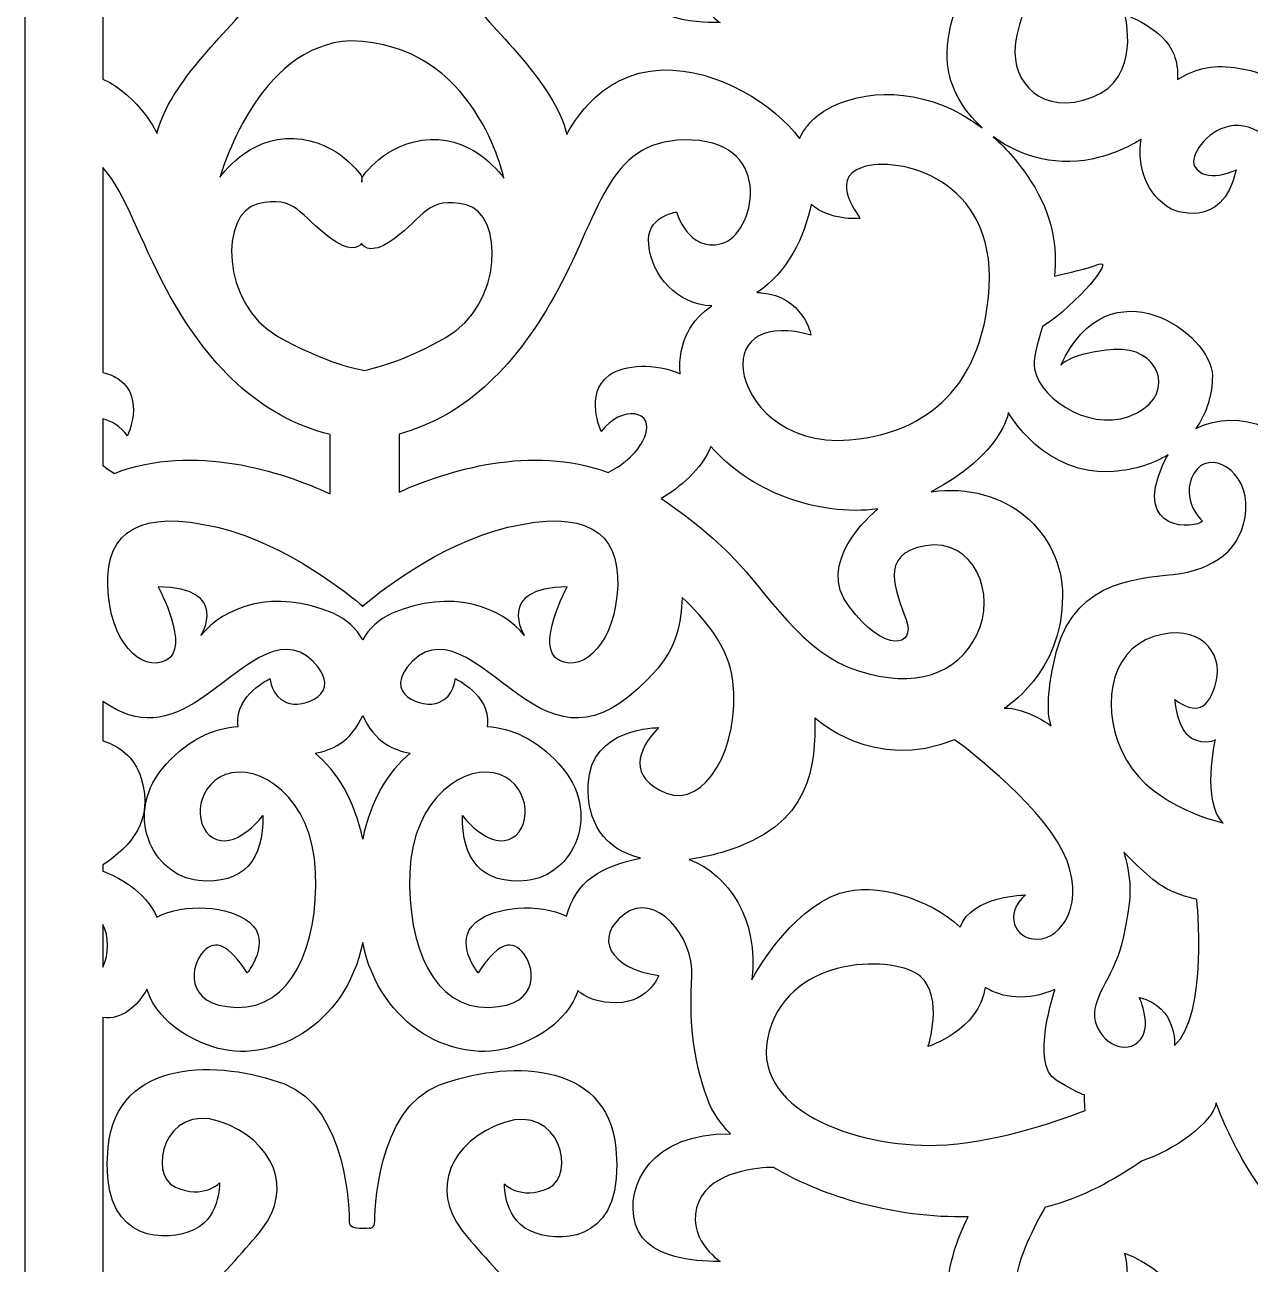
# Model space of a CAD drawing. Header units: centimetres. Extents: x -21.96 to -17.18, y -0.78 to 9.
# Drawn here: x -21.956 to -20.204, y 5.823 to 7.595 of the extents above; entities that cross this region are included whole.
import ezdxf

# ---------------------------------------------------------------- set-up
doc = ezdxf.new("R2010")
doc.units = ezdxf.units.CM
doc.header["$MEASUREMENT"] = 0
doc.layers.add('layer 1', color=7, linetype='Continuous')

msp = doc.modelspace()

# ---------------------------------------------------------------- linework, layer by layer
at = {"layer": 'layer 1', "color": 250}
for points, knots in [([(-21.95627, 9.00077), (-21.95627, 9.00077), (-17.17957, 9.00077), (-17.17957, 9.00077), (-17.17957, 9.00077), (-17.17957, 9.00077), (-17.17957, -0.7761), (-17.17957, -0.7761), (-17.17957, -0.7761), (-17.17957, -0.7761), (-21.95627, -0.7761), (-21.95627, -0.7761), (-21.95627, -0.7761), (-21.95627, -0.7761), (-21.95627, 9.00077), (-21.95627, 9.00077)], [0, 0, 0, 0, 0.2, 0.2, 0.2, 0.2, 0.4, 0.4, 0.4, 0.4, 0.6, 0.6, 0.6, 0.6, 1, 1, 1, 1]), ([(-21.84453, 7.51718), (-21.84453, 7.51718), (-21.84453, 7.94643), (-21.84453, 7.94643), (-21.84453, 7.94643), (-21.8176, 7.94287), (-21.79598, 7.96164), (-21.7816, 7.98708), (-21.7816, 7.98708), (-21.77838, 7.97555), (-21.76109, 7.92866), (-21.68738, 7.90451), (-21.68738, 7.90451), (-21.60671, 7.87812), (-21.49761, 7.93241), (-21.47323, 8.05392), (-21.47323, 8.05392), (-21.44885, 7.93241), (-21.33972, 7.87812), (-21.25908, 7.90451), (-21.25908, 7.90451), (-21.18934, 7.92736), (-21.17007, 7.97055), (-21.16548, 7.98491), (-21.16548, 7.98491), (-21.1545, 7.97507), (-21.13937, 7.96928), (-21.11998, 7.96769), (-21.11998, 7.96769), (-21.06572, 7.96321), (-21.04996, 8.00643), (-21.04996, 8.00643), (-21.04996, 8.00643), (-21.12175, 8.01686), (-21.14274, 8.06156), (-21.09898, 8.09434), (-21.09898, 8.09434), (-21.0552, 8.1271), (-20.99919, 8.06304), (-21.00268, 8.00493), (-21.00268, 8.00493), (-21.00619, 7.94683), (-21.00268, 7.89022), (-20.97994, 7.82911), (-20.97994, 7.82911), (-20.97361, 7.81214), (-20.96253, 7.79561), (-20.94761, 7.77996), (-20.94761, 7.77996), (-21.05965, 7.78191), (-21.09941, 7.7071), (-21.08326, 7.65075), (-21.08326, 7.65075), (-21.06647, 7.59218), (-20.96239, 7.59789), (-20.96239, 7.59789), (-20.96239, 7.59789), (-20.96239, 7.59789), (-21.01442, 7.6322), (-20.99258, 7.68362), (-20.99258, 7.68362), (-20.97411, 7.72715), (-20.90643, 7.73181), (-20.88599, 7.73221), (-20.88599, 7.73221), (-20.85265, 7.71238), (-20.81292, 7.69553), (-20.76986, 7.68311), (-20.76986, 7.68311), (-20.71422, 7.66705), (-20.65902, 7.66057), (-20.60766, 7.66141), (-20.60766, 7.66141), (-20.62252, 7.6317), (-20.64063, 7.58493), (-20.63703, 7.53855), (-20.63703, 7.53855), (-20.63459, 7.50689), (-20.61618, 7.47355), (-20.58758, 7.4474), (-20.58758, 7.4474), (-20.65998, 7.50217), (-20.74388, 7.50597), (-20.80105, 7.47818), (-20.80105, 7.47818), (-20.82581, 7.46614), (-20.84066, 7.44975), (-20.84856, 7.43228), (-20.84856, 7.43228), (-20.88368, 7.47941), (-20.96538, 7.53257), (-21.04471, 7.53012), (-21.04471, 7.53012), (-21.141, 7.52713), (-21.18126, 7.43774), (-21.18126, 7.43774), (-21.18126, 7.43774), (-21.19876, 7.51223), (-21.28804, 7.58822), (-21.33182, 7.64484), (-21.33182, 7.64484), (-21.37559, 7.70146), (-21.34933, 7.77149), (-21.27054, 7.79833), (-21.27054, 7.79833), (-21.19176, 7.82514), (-21.16724, 7.72233), (-21.20751, 7.70443), (-21.20751, 7.70443), (-21.24776, 7.68656), (-21.27054, 7.71041), (-21.27054, 7.71041), (-21.27054, 7.71041), (-21.27054, 7.71041), (-21.27228, 7.65527), (-21.22677, 7.64037), (-21.22677, 7.64037), (-21.18126, 7.62547), (-21.09898, 7.63143), (-21.11123, 7.76106), (-21.11123, 7.76106), (-21.12349, 7.8907), (-21.27228, 7.88621), (-21.36333, 7.85195), (-21.36333, 7.85195), (-21.45437, 7.81768), (-21.45612, 7.66569), (-21.45612, 7.65379), (-21.45612, 7.65379), (-21.45612, 7.6501), (-21.45898, 7.64797), (-21.46293, 7.64679), (-21.46293, 7.64679), (-21.46293, 7.64679), (-21.46265, 7.64776), (-21.46265, 7.64776), (-21.46265, 7.64776), (-21.46265, 7.64776), (-21.49241, 7.64328), (-21.49241, 7.65522), (-21.49241, 7.65522), (-21.49241, 7.66712), (-21.49416, 7.8191), (-21.58519, 7.85337), (-21.58519, 7.85337), (-21.67622, 7.88765), (-21.82503, 7.89213), (-21.8373, 7.76249), (-21.8373, 7.76249), (-21.84955, 7.63286), (-21.76727, 7.6269), (-21.72175, 7.64181), (-21.72175, 7.64181), (-21.67622, 7.6567), (-21.67798, 7.71182), (-21.67798, 7.71182), (-21.67798, 7.71182), (-21.67798, 7.71182), (-21.70074, 7.68799), (-21.741, 7.70587), (-21.741, 7.70587), (-21.78126, 7.72375), (-21.75675, 7.82656), (-21.67798, 7.79973), (-21.67798, 7.79973), (-21.5992, 7.77292), (-21.57294, 7.70289), (-21.6167, 7.64627), (-21.6167, 7.64627), (-21.66047, 7.58964), (-21.74976, 7.51366), (-21.76727, 7.43916), (-21.76727, 7.43916), (-21.76727, 7.43916), (-21.79069, 7.49118), (-21.84453, 7.51718)], [0, 0, 0, 0, 0.0222222, 0.0222222, 0.0222222, 0.0222222, 0.0444444, 0.0444444, 0.0444444, 0.0444444, 0.0666667, 0.0666667, 0.0666667, 0.0666667, 0.0888889, 0.0888889, 0.0888889, 0.0888889, 0.1111111, 0.1111111, 0.1111111, 0.1111111, 0.1333333, 0.1333333, 0.1333333, 0.1333333, 0.1555556, 0.1555556, 0.1555556, 0.1555556, 0.1777778, 0.1777778, 0.1777778, 0.1777778, 0.2, 0.2, 0.2, 0.2, 0.2222222, 0.2222222, 0.2222222, 0.2222222, 0.2444444, 0.2444444, 0.2444444, 0.2444444, 0.2666667, 0.2666667, 0.2666667, 0.2666667, 0.2888889, 0.2888889, 0.2888889, 0.2888889, 0.3111111, 0.3111111, 0.3111111, 0.3111111, 0.3333333, 0.3333333, 0.3333333, 0.3333333, 0.3555556, 0.3555556, 0.3555556, 0.3555556, 0.3777778, 0.3777778, 0.3777778, 0.3777778, 0.4, 0.4, 0.4, 0.4, 0.4222222, 0.4222222, 0.4222222, 0.4222222, 0.4444444, 0.4444444, 0.4444444, 0.4444444, 0.4666667, 0.4666667, 0.4666667, 0.4666667, 0.4888889, 0.4888889, 0.4888889, 0.4888889, 0.5111111, 0.5111111, 0.5111111, 0.5111111, 0.5333333, 0.5333333, 0.5333333, 0.5333333, 0.5555556, 0.5555556, 0.5555556, 0.5555556, 0.5777778, 0.5777778, 0.5777778, 0.5777778, 0.6, 0.6, 0.6, 0.6, 0.6222222, 0.6222222, 0.6222222, 0.6222222, 0.6444444, 0.6444444, 0.6444444, 0.6444444, 0.6666667, 0.6666667, 0.6666667, 0.6666667, 0.6888889, 0.6888889, 0.6888889, 0.6888889, 0.7111111, 0.7111111, 0.7111111, 0.7111111, 0.7333333, 0.7333333, 0.7333333, 0.7333333, 0.7555556, 0.7555556, 0.7555556, 0.7555556, 0.7777778, 0.7777778, 0.7777778, 0.7777778, 0.8, 0.8, 0.8, 0.8, 0.8222222, 0.8222222, 0.8222222, 0.8222222, 0.8444444, 0.8444444, 0.8444444, 0.8444444, 0.8666667, 0.8666667, 0.8666667, 0.8666667, 0.8888889, 0.8888889, 0.8888889, 0.8888889, 0.9111111, 0.9111111, 0.9111111, 0.9111111, 0.9333333, 0.9333333, 0.9333333, 0.9333333, 0.9555556, 0.9555556, 0.9555556, 0.9555556, 1, 1, 1, 1]), ([(-20.30827, 7.51633), (-20.30756, 7.52969), (-20.30965, 7.54194), (-20.31326, 7.55166), (-20.31326, 7.55166), (-20.32749, 7.59003), (-20.38381, 7.60931), (-20.38381, 7.60931), (-20.38381, 7.60931), (-20.38381, 7.60931), (-20.35865, 7.5185), (-20.43015, 7.49109), (-20.43015, 7.49109), (-20.50163, 7.46366), (-20.54586, 7.51214), (-20.54043, 7.5649), (-20.54043, 7.5649), (-20.53631, 7.60485), (-20.5129, 7.6479), (-20.49764, 7.67521), (-20.49764, 7.67521), (-20.49383, 7.67615), (-20.49006, 7.67713), (-20.48634, 7.67815), (-20.48634, 7.67815), (-20.4347, 7.6924), (-20.38675, 7.72229), (-20.35997, 7.74109), (-20.35997, 7.74109), (-20.31301, 7.75623), (-20.25841, 7.79572), (-20.25309, 7.82445), (-20.25309, 7.82445), (-20.25309, 7.82445), (-20.20155, 7.67378), (-20.1052, 7.62803), (-20.1052, 7.62803), (-20.05912, 7.60613), (-20.00691, 7.61566), (-19.95955, 7.64303), (-19.95955, 7.64303), (-19.95908, 7.62671), (-19.95053, 7.61066), (-19.92849, 7.59692), (-19.92849, 7.59692), (-19.92849, 7.59692), (-19.95394, 7.65107), (-19.90517, 7.67274), (-19.90517, 7.67274), (-19.85638, 7.6944), (-19.74395, 7.66551), (-19.73546, 7.61497), (-19.73546, 7.61497), (-19.72782, 7.56937), (-19.7685, 7.52378), (-19.77654, 7.5153), (-19.77654, 7.5153), (-19.78119, 7.51716), (-19.78613, 7.51882), (-19.7914, 7.52026), (-19.7914, 7.52026), (-19.89945, 7.54986), (-20.03497, 7.47818), (-20.08259, 7.40802), (-20.08259, 7.40802), (-20.08259, 7.40802), (-20.09725, 7.51555), (-20.22663, 7.53361), (-20.22663, 7.53361), (-20.25927, 7.53816), (-20.28677, 7.53075), (-20.30827, 7.51633)], [0, 0, 0, 0, 0.0526316, 0.0526316, 0.0526316, 0.0526316, 0.1052632, 0.1052632, 0.1052632, 0.1052632, 0.1578947, 0.1578947, 0.1578947, 0.1578947, 0.2105263, 0.2105263, 0.2105263, 0.2105263, 0.2631579, 0.2631579, 0.2631579, 0.2631579, 0.3157895, 0.3157895, 0.3157895, 0.3157895, 0.3684211, 0.3684211, 0.3684211, 0.3684211, 0.4210526, 0.4210526, 0.4210526, 0.4210526, 0.4736842, 0.4736842, 0.4736842, 0.4736842, 0.5263158, 0.5263158, 0.5263158, 0.5263158, 0.5789474, 0.5789474, 0.5789474, 0.5789474, 0.6315789, 0.6315789, 0.6315789, 0.6315789, 0.6842105, 0.6842105, 0.6842105, 0.6842105, 0.7368421, 0.7368421, 0.7368421, 0.7368421, 0.7894737, 0.7894737, 0.7894737, 0.7894737, 0.8421053, 0.8421053, 0.8421053, 0.8421053, 0.8947368, 0.8947368, 0.8947368, 0.8947368, 1, 1, 1, 1]), ([(-21.47425, 7.36985), (-21.47425, 7.36985), (-21.47449, 7.37781), (-21.47449, 7.37781), (-21.47449, 7.37781), (-21.47449, 7.37781), (-21.50643, 7.42866), (-21.57173, 7.43221), (-21.57173, 7.43221), (-21.63701, 7.43576), (-21.67731, 7.37664), (-21.67731, 7.37664), (-21.67731, 7.37664), (-21.67731, 7.37664), (-21.6242, 7.56687), (-21.49002, 7.57167), (-21.49002, 7.57167), (-21.49002, 7.57167), (-21.49002, 7.5716), (-21.49002, 7.5716), (-21.49002, 7.5716), (-21.31177, 7.56909), (-21.27121, 7.3752), (-21.27121, 7.3752), (-21.27121, 7.3752), (-21.27121, 7.3752), (-21.31148, 7.43431), (-21.3768, 7.43077), (-21.3768, 7.43077), (-21.44209, 7.42722), (-21.47404, 7.37638), (-21.47404, 7.37638), (-21.47404, 7.37638), (-21.47404, 7.37638), (-21.47425, 7.36985), (-21.47425, 7.36985)], [0, 0, 0, 0, 0.1, 0.1, 0.1, 0.1, 0.2, 0.2, 0.2, 0.2, 0.3, 0.3, 0.3, 0.3, 0.4, 0.4, 0.4, 0.4, 0.5, 0.5, 0.5, 0.5, 0.6, 0.6, 0.6, 0.6, 0.7, 0.7, 0.7, 0.7, 0.8, 0.8, 0.8, 0.8, 1, 1, 1, 1]), ([(-20.57164, 7.43435), (-20.53169, 7.4052), (-20.47742, 7.38972), (-20.42, 7.40531), (-20.42, 7.40531), (-20.39543, 7.41198), (-20.37582, 7.42095), (-20.36032, 7.4313), (-20.36032, 7.4313), (-20.36606, 7.39206), (-20.35313, 7.35191), (-20.31783, 7.33139), (-20.31783, 7.33139), (-20.31783, 7.33139), (-20.24361, 7.29711), (-20.22451, 7.38736), (-20.22451, 7.38736), (-20.22451, 7.38736), (-20.26905, 7.36571), (-20.2839, 7.39277), (-20.2839, 7.39277), (-20.29875, 7.41985), (-20.19057, 7.539), (-20.12058, 7.32779), (-20.12058, 7.32779), (-20.12058, 7.32779), (-20.09512, 7.15811), (-20.0421, 7.10937), (-20.0421, 7.10937), (-19.98906, 7.06062), (-19.95725, 7.00826), (-19.98695, 6.9541), (-19.98695, 6.9541), (-20.01494, 6.90303), (-20.05615, 6.87928), (-20.11943, 6.88732), (-20.11943, 6.88732), (-20.11463, 6.90706), (-20.11351, 6.92754), (-20.11861, 6.94754), (-20.11861, 6.94754), (-20.13588, 7.01541), (-20.22177, 7.04891), (-20.28203, 7.01745), (-20.28203, 7.01745), (-20.26603, 7.04053), (-20.25851, 7.06732), (-20.25851, 7.09263), (-20.25851, 7.09263), (-20.25851, 7.15294), (-20.40576, 7.25815), (-20.47522, 7.108), (-20.47522, 7.108), (-20.47522, 7.108), (-20.46133, 7.12572), (-20.39882, 7.13047), (-20.39882, 7.13047), (-20.3363, 7.13519), (-20.30851, 7.07018), (-20.36687, 7.03943), (-20.36687, 7.03943), (-20.42522, 7.00869), (-20.50301, 7.05597), (-20.51273, 7.10209), (-20.51273, 7.10209), (-20.51589, 7.11712), (-20.50905, 7.13781), (-20.50114, 7.16314), (-20.50114, 7.16314), (-20.45041, 7.19647), (-20.39802, 7.26097), (-20.42103, 7.25224), (-20.42103, 7.25224), (-20.43636, 7.24645), (-20.46478, 7.23976), (-20.48443, 7.23546), (-20.48443, 7.23546), (-20.48022, 7.27557), (-20.4858, 7.32159), (-20.51828, 7.37164), (-20.51828, 7.37164), (-20.53451, 7.39665), (-20.55255, 7.41742), (-20.57164, 7.43435)], [0, 0, 0, 0, 0.0454545, 0.0454545, 0.0454545, 0.0454545, 0.0909091, 0.0909091, 0.0909091, 0.0909091, 0.1363636, 0.1363636, 0.1363636, 0.1363636, 0.1818182, 0.1818182, 0.1818182, 0.1818182, 0.2272727, 0.2272727, 0.2272727, 0.2272727, 0.2727273, 0.2727273, 0.2727273, 0.2727273, 0.3181818, 0.3181818, 0.3181818, 0.3181818, 0.3636364, 0.3636364, 0.3636364, 0.3636364, 0.4090909, 0.4090909, 0.4090909, 0.4090909, 0.4545455, 0.4545455, 0.4545455, 0.4545455, 0.5, 0.5, 0.5, 0.5, 0.5454545, 0.5454545, 0.5454545, 0.5454545, 0.5909091, 0.5909091, 0.5909091, 0.5909091, 0.6363636, 0.6363636, 0.6363636, 0.6363636, 0.6818182, 0.6818182, 0.6818182, 0.6818182, 0.7272727, 0.7272727, 0.7272727, 0.7272727, 0.7727273, 0.7727273, 0.7727273, 0.7727273, 0.8181818, 0.8181818, 0.8181818, 0.8181818, 0.8636364, 0.8636364, 0.8636364, 0.8636364, 0.9090909, 0.9090909, 0.9090909, 0.9090909, 1, 1, 1, 1]), ([(-20.97411, 7.19266), (-21.00213, 7.17408), (-21.02297, 7.14196), (-21.01947, 7.09556), (-21.01947, 7.09556), (-21.05453, 7.11139), (-21.09895, 7.1096), (-21.1208, 7.09357), (-21.1208, 7.09357), (-21.15728, 7.0668), (-21.13212, 7.01328), (-21.13212, 7.01328), (-21.13212, 7.01328), (-21.10444, 7.05074), (-21.05287, 7.0454), (-21.07048, 7.00472), (-21.07048, 7.00472), (-21.08165, 6.9789), (-21.10598, 6.963), (-21.12228, 6.95482), (-21.12228, 6.95482), (-21.23289, 6.99509), (-21.35179, 6.95758), (-21.4211, 6.92661), (-21.4211, 6.92661), (-21.4211, 6.92661), (-21.4211, 7.00951), (-21.4211, 7.00951), (-21.4211, 7.00951), (-21.32336, 7.0363), (-21.25125, 7.1104), (-21.1948, 7.21475), (-21.1948, 7.21475), (-21.13069, 7.33321), (-21.12152, 7.43453), (-21.00251, 7.42985), (-21.00251, 7.42985), (-20.88345, 7.42517), (-20.91277, 7.29426), (-20.96038, 7.28177), (-20.96038, 7.28177), (-21.00798, 7.26932), (-21.02447, 7.327), (-21.02447, 7.327), (-21.02447, 7.327), (-21.02447, 7.327), (-21.06935, 7.32131), (-21.06414, 7.28039), (-21.06414, 7.28039), (-21.06025, 7.23563), (-21.02348, 7.19458), (-20.97411, 7.19266)], [0, 0, 0, 0, 0.0714286, 0.0714286, 0.0714286, 0.0714286, 0.1428571, 0.1428571, 0.1428571, 0.1428571, 0.2142857, 0.2142857, 0.2142857, 0.2142857, 0.2857143, 0.2857143, 0.2857143, 0.2857143, 0.3571429, 0.3571429, 0.3571429, 0.3571429, 0.4285714, 0.4285714, 0.4285714, 0.4285714, 0.5, 0.5, 0.5, 0.5, 0.5714286, 0.5714286, 0.5714286, 0.5714286, 0.6428571, 0.6428571, 0.6428571, 0.6428571, 0.7142857, 0.7142857, 0.7142857, 0.7142857, 0.7857143, 0.7857143, 0.7857143, 0.7857143, 0.8571429, 0.8571429, 0.8571429, 0.8571429, 1, 1, 1, 1]), ([(-20.83228, 7.33798), (-20.83225, 7.33796), (-20.83221, 7.33793), (-20.83219, 7.33788), (-20.83219, 7.33788), (-20.80471, 7.31451), (-20.76626, 7.31764), (-20.7626, 7.31764), (-20.7626, 7.31764), (-20.75894, 7.31764), (-20.8102, 7.37375), (-20.75894, 7.39088), (-20.75894, 7.39088), (-20.70767, 7.40802), (-20.56849, 7.37531), (-20.57763, 7.21944), (-20.57763, 7.21944), (-20.58679, 7.06357), (-20.68202, 7.00902), (-20.77725, 7.00123), (-20.77725, 7.00123), (-20.87248, 6.99342), (-20.92375, 7.05579), (-20.92924, 7.10098), (-20.92924, 7.10098), (-20.93473, 7.14617), (-20.89629, 7.16956), (-20.83219, 7.15087), (-20.83219, 7.15087), (-20.83219, 7.15087), (-20.84317, 7.20696), (-20.90361, 7.21164), (-20.90361, 7.21164), (-20.90556, 7.2118), (-20.90754, 7.21188), (-20.90956, 7.2119), (-20.90956, 7.2119), (-20.86707, 7.23953), (-20.84118, 7.29165), (-20.83228, 7.33798)], [0, 0, 0, 0, 0.0909091, 0.0909091, 0.0909091, 0.0909091, 0.1818182, 0.1818182, 0.1818182, 0.1818182, 0.2727273, 0.2727273, 0.2727273, 0.2727273, 0.3636364, 0.3636364, 0.3636364, 0.3636364, 0.4545455, 0.4545455, 0.4545455, 0.4545455, 0.5454545, 0.5454545, 0.5454545, 0.5454545, 0.6363636, 0.6363636, 0.6363636, 0.6363636, 0.7272727, 0.7272727, 0.7272727, 0.7272727, 0.8181818, 0.8181818, 0.8181818, 0.8181818, 1, 1, 1, 1]), ([(-21.84453, 6.96466), (-21.84453, 6.96466), (-21.84453, 7.03118), (-21.84453, 7.03118), (-21.84453, 7.03118), (-21.83267, 7.02848), (-21.81954, 7.02053), (-21.80952, 7.00697), (-21.80952, 7.00697), (-21.80952, 7.00697), (-21.78437, 7.06049), (-21.82085, 7.08724), (-21.82085, 7.08724), (-21.82713, 7.09186), (-21.83528, 7.0953), (-21.84453, 7.09749), (-21.84453, 7.09749), (-21.84453, 7.09749), (-21.84453, 7.39072), (-21.84453, 7.39072), (-21.84453, 7.39072), (-21.81056, 7.35109), (-21.79187, 7.28668), (-21.75373, 7.2162), (-21.75373, 7.2162), (-21.69583, 7.10919), (-21.6215, 7.03399), (-21.51993, 7.00895), (-21.51993, 7.00895), (-21.51993, 7.00895), (-21.51993, 6.92415), (-21.51993, 6.92415), (-21.51993, 6.92415), (-21.58914, 6.95591), (-21.71353, 6.99714), (-21.82819, 6.95335), (-21.82819, 6.95335), (-21.83344, 6.95644), (-21.83905, 6.96019), (-21.84453, 6.96466)], [0, 0, 0, 0, 0.0909091, 0.0909091, 0.0909091, 0.0909091, 0.1818182, 0.1818182, 0.1818182, 0.1818182, 0.2727273, 0.2727273, 0.2727273, 0.2727273, 0.3636364, 0.3636364, 0.3636364, 0.3636364, 0.4545455, 0.4545455, 0.4545455, 0.4545455, 0.5454545, 0.5454545, 0.5454545, 0.5454545, 0.6363636, 0.6363636, 0.6363636, 0.6363636, 0.7272727, 0.7272727, 0.7272727, 0.7272727, 0.8181818, 0.8181818, 0.8181818, 0.8181818, 1, 1, 1, 1]), ([(-21.47055, 7.1006), (-21.48913, 7.10378), (-21.53316, 7.11442), (-21.59441, 7.14916), (-21.59441, 7.14916), (-21.67682, 7.19594), (-21.67731, 7.32579), (-21.62313, 7.33879), (-21.62313, 7.33879), (-21.56896, 7.35179), (-21.56201, 7.32108), (-21.52031, 7.29033), (-21.52031, 7.29033), (-21.49203, 7.26945), (-21.47975, 7.27583), (-21.47478, 7.28208), (-21.47478, 7.28208), (-21.47059, 7.27555), (-21.45868, 7.26641), (-21.42819, 7.2889), (-21.42819, 7.2889), (-21.38652, 7.31964), (-21.37957, 7.35037), (-21.32539, 7.33737), (-21.32539, 7.33737), (-21.27121, 7.32436), (-21.2717, 7.1945), (-21.35411, 7.14774), (-21.35411, 7.14774), (-21.40828, 7.11701), (-21.44899, 7.10515), (-21.47055, 7.1006)], [0, 0, 0, 0, 0.1111111, 0.1111111, 0.1111111, 0.1111111, 0.2222222, 0.2222222, 0.2222222, 0.2222222, 0.3333333, 0.3333333, 0.3333333, 0.3333333, 0.4444444, 0.4444444, 0.4444444, 0.4444444, 0.5555556, 0.5555556, 0.5555556, 0.5555556, 0.6666667, 0.6666667, 0.6666667, 0.6666667, 0.7777778, 0.7777778, 0.7777778, 0.7777778, 1, 1, 1, 1]), ([(-20.32169, 6.98004), (-20.32424, 6.97593), (-20.32658, 6.97155), (-20.32867, 6.9669), (-20.32867, 6.9669), (-20.3742, 6.86708), (-20.28142, 6.87453), (-20.27266, 6.88495), (-20.27266, 6.88495), (-20.27266, 6.88495), (-20.30605, 6.9162), (-20.28484, 6.9532), (-20.28484, 6.9532), (-20.26363, 6.99021), (-20.20636, 6.95772), (-20.21061, 6.90085), (-20.21061, 6.90085), (-20.21484, 6.84399), (-20.25727, 6.8151), (-20.31454, 6.80879), (-20.31454, 6.80879), (-20.3718, 6.80247), (-20.46523, 6.79854), (-20.48623, 6.67786), (-20.48623, 6.67786), (-20.48623, 6.67786), (-20.49954, 6.61856), (-20.48881, 6.59225), (-20.48881, 6.59225), (-20.48881, 6.59225), (-20.52644, 6.61971), (-20.55602, 6.61741), (-20.55602, 6.61741), (-20.55602, 6.61741), (-20.47266, 6.66737), (-20.47266, 6.77799), (-20.47266, 6.77799), (-20.47266, 6.86859), (-20.55297, 6.94215), (-20.66073, 6.9271), (-20.66073, 6.9271), (-20.55856, 6.98011), (-20.55016, 7.04019), (-20.55016, 7.04019), (-20.55016, 7.04019), (-20.55016, 7.04019), (-20.49888, 6.94824), (-20.4, 6.95604), (-20.4, 6.95604), (-20.36825, 6.95853), (-20.3423, 6.9673), (-20.32169, 6.98004)], [0, 0, 0, 0, 0.0714286, 0.0714286, 0.0714286, 0.0714286, 0.1428571, 0.1428571, 0.1428571, 0.1428571, 0.2142857, 0.2142857, 0.2142857, 0.2142857, 0.2857143, 0.2857143, 0.2857143, 0.2857143, 0.3571429, 0.3571429, 0.3571429, 0.3571429, 0.4285714, 0.4285714, 0.4285714, 0.4285714, 0.5, 0.5, 0.5, 0.5, 0.5714286, 0.5714286, 0.5714286, 0.5714286, 0.6428571, 0.6428571, 0.6428571, 0.6428571, 0.7142857, 0.7142857, 0.7142857, 0.7142857, 0.7857143, 0.7857143, 0.7857143, 0.7857143, 0.8571429, 0.8571429, 0.8571429, 0.8571429, 1, 1, 1, 1]), ([(-20.97544, 6.99198), (-20.9207, 6.92758), (-20.8228, 6.89136), (-20.73676, 6.90244), (-20.73676, 6.90244), (-20.74774, 6.89343), (-20.82605, 6.82569), (-20.77786, 6.76278), (-20.77786, 6.76278), (-20.7261, 6.69525), (-20.68238, 6.70503), (-20.69619, 6.7442), (-20.69619, 6.7442), (-20.71, 6.78335), (-20.73759, 6.83816), (-20.66857, 6.8499), (-20.66857, 6.8499), (-20.59957, 6.86165), (-20.56623, 6.78041), (-20.59499, 6.72265), (-20.59499, 6.72265), (-20.62373, 6.66489), (-20.68385, 6.64587), (-20.76443, 6.67079), (-20.76443, 6.67079), (-20.84499, 6.69574), (-20.89629, 6.78458), (-20.94206, 6.83133), (-20.94206, 6.83133), (-20.9724, 6.86232), (-21.00916, 6.8926), (-21.04651, 6.91723), (-21.04651, 6.91723), (-21.02028, 6.93306), (-20.98845, 6.95882), (-20.97544, 6.99198)], [0, 0, 0, 0, 0.1, 0.1, 0.1, 0.1, 0.2, 0.2, 0.2, 0.2, 0.3, 0.3, 0.3, 0.3, 0.4, 0.4, 0.4, 0.4, 0.5, 0.5, 0.5, 0.5, 0.6, 0.6, 0.6, 0.6, 0.7, 0.7, 0.7, 0.7, 0.8, 0.8, 0.8, 0.8, 1, 1, 1, 1]), ([(-21.47323, 6.71535), (-21.46451, 6.73115), (-21.45082, 6.74458), (-21.43097, 6.7533), (-21.43097, 6.7533), (-21.34763, 6.78996), (-21.2726, 6.76159), (-21.24204, 6.72138), (-21.24204, 6.72138), (-21.24204, 6.72138), (-21.28511, 6.78996), (-21.18092, 6.79113), (-21.18092, 6.79113), (-21.18092, 6.79113), (-21.22816, 6.70366), (-21.19203, 6.68593), (-21.19203, 6.68593), (-21.15593, 6.66819), (-21.11146, 6.71311), (-21.10868, 6.79232), (-21.10868, 6.79232), (-21.1059, 6.87154), (-21.15593, 6.90227), (-21.26566, 6.87626), (-21.26566, 6.87626), (-21.36693, 6.85225), (-21.45874, 6.7759), (-21.47231, 6.76426), (-21.47231, 6.76426), (-21.47231, 6.76426), (-21.47241, 6.76278), (-21.47241, 6.76278), (-21.47241, 6.76278), (-21.47241, 6.76278), (-21.47269, 6.76302), (-21.47323, 6.76349), (-21.47323, 6.76349), (-21.47376, 6.76302), (-21.47404, 6.76278), (-21.47404, 6.76278), (-21.47404, 6.76278), (-21.47404, 6.76278), (-21.47411, 6.76426), (-21.47411, 6.76426), (-21.47411, 6.76426), (-21.48764, 6.77587), (-21.57946, 6.85224), (-21.68077, 6.87626), (-21.68077, 6.87626), (-21.79052, 6.90227), (-21.84053, 6.87154), (-21.83776, 6.79232), (-21.83776, 6.79232), (-21.83497, 6.71311), (-21.79052, 6.66819), (-21.7544, 6.68593), (-21.7544, 6.68593), (-21.71829, 6.70366), (-21.76552, 6.79113), (-21.76552, 6.79113), (-21.76552, 6.79113), (-21.66132, 6.78996), (-21.7044, 6.72138), (-21.7044, 6.72138), (-21.7044, 6.72138), (-21.67383, 6.76159), (-21.59881, 6.78996), (-21.51546, 6.7533), (-21.51546, 6.7533), (-21.49562, 6.74458), (-21.48193, 6.73115), (-21.47323, 6.71535)], [0, 0, 0, 0, 0.0526316, 0.0526316, 0.0526316, 0.0526316, 0.1052632, 0.1052632, 0.1052632, 0.1052632, 0.1578947, 0.1578947, 0.1578947, 0.1578947, 0.2105263, 0.2105263, 0.2105263, 0.2105263, 0.2631579, 0.2631579, 0.2631579, 0.2631579, 0.3157895, 0.3157895, 0.3157895, 0.3157895, 0.3684211, 0.3684211, 0.3684211, 0.3684211, 0.4210526, 0.4210526, 0.4210526, 0.4210526, 0.4736842, 0.4736842, 0.4736842, 0.4736842, 0.5263158, 0.5263158, 0.5263158, 0.5263158, 0.5789474, 0.5789474, 0.5789474, 0.5789474, 0.6315789, 0.6315789, 0.6315789, 0.6315789, 0.6842105, 0.6842105, 0.6842105, 0.6842105, 0.7368421, 0.7368421, 0.7368421, 0.7368421, 0.7894737, 0.7894737, 0.7894737, 0.7894737, 0.8421053, 0.8421053, 0.8421053, 0.8421053, 0.8947368, 0.8947368, 0.8947368, 0.8947368, 1, 1, 1, 1]), ([(-21.01672, 6.77581), (-20.98358, 6.74566), (-20.94934, 6.7039), (-20.9439, 6.65678), (-20.9439, 6.65678), (-20.93291, 6.56171), (-20.98418, 6.47443), (-21.03912, 6.49624), (-21.03912, 6.49624), (-21.09407, 6.51806), (-21.08124, 6.55858), (-21.05011, 6.58977), (-21.05011, 6.58977), (-21.05011, 6.58977), (-21.14716, 6.59132), (-21.15083, 6.50872), (-21.15083, 6.50872), (-21.15317, 6.45598), (-21.12845, 6.41572), (-21.076, 6.40319), (-21.076, 6.40319), (-21.13271, 6.39149), (-21.16861, 6.37045), (-21.18166, 6.32033), (-21.18166, 6.32033), (-21.221, 6.33929), (-21.28332, 6.33462), (-21.31146, 6.31145), (-21.31146, 6.31145), (-21.34432, 6.28435), (-21.30828, 6.23924), (-21.30828, 6.23924), (-21.30828, 6.23924), (-21.2807, 6.27984), (-21.26374, 6.28796), (-21.2457, 6.26993), (-21.2457, 6.26993), (-21.22767, 6.25187), (-21.2149, 6.19205), (-21.29287, 6.18985), (-21.29287, 6.18985), (-21.37084, 6.18762), (-21.40982, 6.27611), (-21.40594, 6.38338), (-21.40594, 6.38338), (-21.40203, 6.49069), (-21.32405, 6.54046), (-21.27727, 6.52275), (-21.27727, 6.52275), (-21.23048, 6.50506), (-21.23178, 6.44091), (-21.26427, 6.42984), (-21.26427, 6.42984), (-21.29677, 6.41879), (-21.33055, 6.46414), (-21.33055, 6.46414), (-21.33055, 6.46414), (-21.33185, 6.4022), (-21.30326, 6.3646), (-21.23827, 6.37124), (-21.23827, 6.37124), (-21.1733, 6.37786), (-21.12783, 6.46746), (-21.19279, 6.53825), (-21.19279, 6.53825), (-21.22512, 6.57346), (-21.26066, 6.58923), (-21.29544, 6.5913), (-21.29544, 6.5913), (-21.29517, 6.59248), (-21.29495, 6.59365), (-21.29483, 6.59487), (-21.29483, 6.59487), (-21.29066, 6.63627), (-21.34068, 6.65989), (-21.34068, 6.65989), (-21.34068, 6.65989), (-21.34068, 6.65989), (-21.34206, 6.63507), (-21.36429, 6.62563), (-21.36429, 6.62563), (-21.38652, 6.61615), (-21.44904, 6.63744), (-21.4018, 6.68474), (-21.4018, 6.68474), (-21.35456, 6.73202), (-21.29918, 6.66924), (-21.24056, 6.63027), (-21.24056, 6.63027), (-21.18197, 6.59132), (-21.12887, 6.58663), (-21.05194, 6.67392), (-21.05194, 6.67392), (-21.02609, 6.70327), (-21.01719, 6.73999), (-21.01672, 6.77581)], [0, 0, 0, 0, 0.04, 0.04, 0.04, 0.04, 0.08, 0.08, 0.08, 0.08, 0.12, 0.12, 0.12, 0.12, 0.16, 0.16, 0.16, 0.16, 0.2, 0.2, 0.2, 0.2, 0.24, 0.24, 0.24, 0.24, 0.28, 0.28, 0.28, 0.28, 0.32, 0.32, 0.32, 0.32, 0.36, 0.36, 0.36, 0.36, 0.4, 0.4, 0.4, 0.4, 0.44, 0.44, 0.44, 0.44, 0.48, 0.48, 0.48, 0.48, 0.52, 0.52, 0.52, 0.52, 0.56, 0.56, 0.56, 0.56, 0.6, 0.6, 0.6, 0.6, 0.64, 0.64, 0.64, 0.64, 0.68, 0.68, 0.68, 0.68, 0.72, 0.72, 0.72, 0.72, 0.76, 0.76, 0.76, 0.76, 0.8, 0.8, 0.8, 0.8, 0.84, 0.84, 0.84, 0.84, 0.88, 0.88, 0.88, 0.88, 0.92, 0.92, 0.92, 0.92, 1, 1, 1, 1]), ([(-20.25422, 6.57226), (-20.25422, 6.57226), (-20.27434, 6.4834), (-20.24288, 6.45342), (-20.24288, 6.45342), (-20.24288, 6.45342), (-20.34225, 6.47484), (-20.38124, 6.54335), (-20.38124, 6.54335), (-20.42025, 6.61186), (-20.40765, 6.69964), (-20.34225, 6.71999), (-20.34225, 6.71999), (-20.27686, 6.74031), (-20.24288, 6.6975), (-20.25295, 6.65575), (-20.25295, 6.65575), (-20.26302, 6.61399), (-20.28315, 6.60866), (-20.31209, 6.63007), (-20.31209, 6.63007), (-20.31209, 6.63007), (-20.3083, 6.58511), (-20.28818, 6.5744), (-20.28818, 6.5744), (-20.26805, 6.5637), (-20.25422, 6.57226), (-20.25422, 6.57226)], [0, 0, 0, 0, 0.125, 0.125, 0.125, 0.125, 0.25, 0.25, 0.25, 0.25, 0.375, 0.375, 0.375, 0.375, 0.5, 0.5, 0.5, 0.5, 0.625, 0.625, 0.625, 0.625, 0.75, 0.75, 0.75, 0.75, 1, 1, 1, 1]), ([(-21.84453, 6.3848), (-21.84453, 6.3848), (-21.84453, 6.39344), (-21.84453, 6.39344), (-21.84453, 6.39344), (-21.80457, 6.42041), (-21.77145, 6.45707), (-21.78971, 6.51731), (-21.78971, 6.51731), (-21.79938, 6.54917), (-21.82305, 6.56402), (-21.84453, 6.57089), (-21.84453, 6.57089), (-21.84453, 6.57089), (-21.84453, 6.62739), (-21.84453, 6.62739), (-21.84453, 6.62739), (-21.79269, 6.59067), (-21.7509, 6.60034), (-21.70587, 6.63027), (-21.70587, 6.63027), (-21.64726, 6.66924), (-21.59187, 6.73202), (-21.54465, 6.68474), (-21.54465, 6.68474), (-21.4974, 6.63744), (-21.55993, 6.61615), (-21.58215, 6.62563), (-21.58215, 6.62563), (-21.60436, 6.63507), (-21.60576, 6.65989), (-21.60576, 6.65989), (-21.60576, 6.65989), (-21.60576, 6.65989), (-21.65577, 6.63627), (-21.6516, 6.59487), (-21.6516, 6.59487), (-21.65148, 6.59365), (-21.65128, 6.59248), (-21.651, 6.5913), (-21.651, 6.5913), (-21.68576, 6.58923), (-21.72132, 6.57346), (-21.75364, 6.53825), (-21.75364, 6.53825), (-21.81861, 6.46746), (-21.77314, 6.37786), (-21.70815, 6.37124), (-21.70815, 6.37124), (-21.64317, 6.3646), (-21.61459, 6.4022), (-21.61589, 6.46414), (-21.61589, 6.46414), (-21.61589, 6.46414), (-21.64967, 6.41879), (-21.68216, 6.42984), (-21.68216, 6.42984), (-21.71465, 6.44091), (-21.71596, 6.50506), (-21.66916, 6.52275), (-21.66916, 6.52275), (-21.62238, 6.54046), (-21.54441, 6.49069), (-21.54051, 6.38338), (-21.54051, 6.38338), (-21.53661, 6.27611), (-21.5756, 6.18762), (-21.65358, 6.18985), (-21.65358, 6.18985), (-21.73156, 6.19205), (-21.71877, 6.25187), (-21.70073, 6.26993), (-21.70073, 6.26993), (-21.68272, 6.28796), (-21.66575, 6.27984), (-21.63816, 6.23924), (-21.63816, 6.23924), (-21.63816, 6.23924), (-21.6021, 6.28435), (-21.63499, 6.31145), (-21.63499, 6.31145), (-21.66381, 6.33518), (-21.72854, 6.3395), (-21.76763, 6.31887), (-21.76763, 6.31887), (-21.78329, 6.35697), (-21.82618, 6.37753), (-21.84453, 6.3848)], [0, 0, 0, 0, 0.0434783, 0.0434783, 0.0434783, 0.0434783, 0.0869565, 0.0869565, 0.0869565, 0.0869565, 0.1304348, 0.1304348, 0.1304348, 0.1304348, 0.173913, 0.173913, 0.173913, 0.173913, 0.2173913, 0.2173913, 0.2173913, 0.2173913, 0.2608696, 0.2608696, 0.2608696, 0.2608696, 0.3043478, 0.3043478, 0.3043478, 0.3043478, 0.3478261, 0.3478261, 0.3478261, 0.3478261, 0.3913043, 0.3913043, 0.3913043, 0.3913043, 0.4347826, 0.4347826, 0.4347826, 0.4347826, 0.4782609, 0.4782609, 0.4782609, 0.4782609, 0.5217391, 0.5217391, 0.5217391, 0.5217391, 0.5652174, 0.5652174, 0.5652174, 0.5652174, 0.6086957, 0.6086957, 0.6086957, 0.6086957, 0.6521739, 0.6521739, 0.6521739, 0.6521739, 0.6956522, 0.6956522, 0.6956522, 0.6956522, 0.7391304, 0.7391304, 0.7391304, 0.7391304, 0.7826087, 0.7826087, 0.7826087, 0.7826087, 0.826087, 0.826087, 0.826087, 0.826087, 0.8695652, 0.8695652, 0.8695652, 0.8695652, 0.9130435, 0.9130435, 0.9130435, 0.9130435, 1, 1, 1, 1]), ([(-21.47323, 6.43044), (-21.4618, 6.48637), (-21.43679, 6.52738), (-21.40516, 6.55327), (-21.40516, 6.55327), (-21.41817, 6.55568), (-21.43041, 6.56), (-21.4407, 6.5665), (-21.4407, 6.5665), (-21.45381, 6.5748), (-21.4652, 6.58954), (-21.47323, 6.60736), (-21.47323, 6.60736), (-21.48124, 6.58954), (-21.49263, 6.5748), (-21.50574, 6.5665), (-21.50574, 6.5665), (-21.51602, 6.56), (-21.52827, 6.55568), (-21.54127, 6.55327), (-21.54127, 6.55327), (-21.50966, 6.52738), (-21.48466, 6.48637), (-21.47323, 6.43044)], [0, 0, 0, 0, 0.1428571, 0.1428571, 0.1428571, 0.1428571, 0.2857143, 0.2857143, 0.2857143, 0.2857143, 0.4285714, 0.4285714, 0.4285714, 0.4285714, 0.5714286, 0.5714286, 0.5714286, 0.5714286, 0.7142857, 0.7142857, 0.7142857, 0.7142857, 1, 1, 1, 1]), ([(-21.00652, 6.40145), (-20.99208, 6.40343), (-20.97654, 6.40671), (-20.9599, 6.41144), (-20.9599, 6.41144), (-20.82804, 6.44884), (-20.82669, 6.53834), (-20.82669, 6.60379), (-20.82669, 6.60379), (-20.82669, 6.60379), (-20.74245, 6.52429), (-20.62707, 6.5726), (-20.62707, 6.5726), (-20.62707, 6.5726), (-20.50761, 6.48537), (-20.47213, 6.4126), (-20.47213, 6.4126), (-20.43663, 6.33984), (-20.47444, 6.28722), (-20.50868, 6.28722), (-20.50868, 6.28722), (-20.5429, 6.28722), (-20.55599, 6.32408), (-20.52579, 6.35061), (-20.52579, 6.35061), (-20.52579, 6.35061), (-20.60254, 6.34986), (-20.61906, 6.3047), (-20.61906, 6.3047), (-20.66408, 6.34592), (-20.74058, 6.36935), (-20.79087, 6.35304), (-20.79087, 6.35304), (-20.86439, 6.32919), (-20.9169, 6.22938), (-20.9169, 6.22938), (-20.9169, 6.22938), (-20.90613, 6.3155), (-20.95147, 6.38127), (-21.00652, 6.40145)], [0, 0, 0, 0, 0.0909091, 0.0909091, 0.0909091, 0.0909091, 0.1818182, 0.1818182, 0.1818182, 0.1818182, 0.2727273, 0.2727273, 0.2727273, 0.2727273, 0.3636364, 0.3636364, 0.3636364, 0.3636364, 0.4545455, 0.4545455, 0.4545455, 0.4545455, 0.5454545, 0.5454545, 0.5454545, 0.5454545, 0.6363636, 0.6363636, 0.6363636, 0.6363636, 0.7272727, 0.7272727, 0.7272727, 0.7272727, 0.8181818, 0.8181818, 0.8181818, 0.8181818, 1, 1, 1, 1]), ([(-20.2807, 6.34407), (-20.2807, 6.34407), (-20.26393, 6.17832), (-20.31262, 6.13545), (-20.31262, 6.13545), (-20.31262, 6.13545), (-20.30805, 6.19002), (-20.36283, 6.20411), (-20.36283, 6.20411), (-20.36283, 6.20411), (-20.34214, 6.15923), (-20.36489, 6.13988), (-20.36489, 6.13988), (-20.38762, 6.12053), (-20.42381, 6.14427), (-20.42691, 6.17595), (-20.42691, 6.17595), (-20.43002, 6.20761), (-20.39694, 6.23489), (-20.38557, 6.2912), (-20.38557, 6.2912), (-20.37418, 6.34751), (-20.37244, 6.36566), (-20.38501, 6.4117), (-20.38501, 6.4117), (-20.38501, 6.4117), (-20.35105, 6.37637), (-20.33094, 6.36353), (-20.33094, 6.36353), (-20.31081, 6.35067), (-20.2807, 6.34407), (-20.2807, 6.34407)], [0, 0, 0, 0, 0.1111111, 0.1111111, 0.1111111, 0.1111111, 0.2222222, 0.2222222, 0.2222222, 0.2222222, 0.3333333, 0.3333333, 0.3333333, 0.3333333, 0.4444444, 0.4444444, 0.4444444, 0.4444444, 0.5555556, 0.5555556, 0.5555556, 0.5555556, 0.6666667, 0.6666667, 0.6666667, 0.6666667, 0.7777778, 0.7777778, 0.7777778, 0.7777778, 1, 1, 1, 1]), ([(-21.84453, 5.74417), (-21.84453, 5.74417), (-21.84453, 6.17533), (-21.84453, 6.17533), (-21.84453, 6.17533), (-21.8176, 6.17178), (-21.79598, 6.19054), (-21.7816, 6.21598), (-21.7816, 6.21598), (-21.77838, 6.20445), (-21.76109, 6.15756), (-21.68738, 6.13342), (-21.68738, 6.13342), (-21.60671, 6.10702), (-21.49761, 6.16132), (-21.47323, 6.28282), (-21.47323, 6.28282), (-21.44885, 6.16132), (-21.33972, 6.10702), (-21.25908, 6.13342), (-21.25908, 6.13342), (-21.18934, 6.15626), (-21.17007, 6.19945), (-21.16548, 6.21382), (-21.16548, 6.21382), (-21.1545, 6.20398), (-21.13937, 6.19819), (-21.11998, 6.1966), (-21.11998, 6.1966), (-21.06572, 6.19211), (-21.04996, 6.23534), (-21.04996, 6.23534), (-21.04996, 6.23534), (-21.12175, 6.24576), (-21.14274, 6.29046), (-21.09898, 6.32324), (-21.09898, 6.32324), (-21.0552, 6.35601), (-20.99919, 6.29195), (-21.00268, 6.23383), (-21.00268, 6.23383), (-21.00619, 6.17574), (-21.00268, 6.11912), (-20.97994, 6.05801), (-20.97994, 6.05801), (-20.97361, 6.04104), (-20.96253, 6.02451), (-20.94761, 6.00886), (-20.94761, 6.00886), (-21.05965, 6.01082), (-21.09941, 5.936), (-21.08326, 5.87966), (-21.08326, 5.87966), (-21.06647, 5.82108), (-20.96239, 5.82679), (-20.96239, 5.82679), (-20.96239, 5.82679), (-20.96239, 5.82679), (-21.01442, 5.8611), (-20.99258, 5.91253), (-20.99258, 5.91253), (-20.97411, 5.95606), (-20.90643, 5.96072), (-20.88599, 5.96111), (-20.88599, 5.96111), (-20.85265, 5.94128), (-20.81292, 5.92444), (-20.76986, 5.91202), (-20.76986, 5.91202), (-20.71422, 5.89595), (-20.65902, 5.88947), (-20.60766, 5.89032), (-20.60766, 5.89032), (-20.62252, 5.8606), (-20.64063, 5.81383), (-20.63703, 5.76745), (-20.63703, 5.76745), (-20.63112, 5.69073), (-20.53147, 5.60394), (-20.42, 5.63421), (-20.42, 5.63421), (-20.39525, 5.64093), (-20.37552, 5.64998), (-20.35997, 5.66043), (-20.35997, 5.66043), (-20.3665, 5.62051), (-20.35377, 5.57929), (-20.31783, 5.5584), (-20.31783, 5.5584), (-20.31783, 5.5584), (-20.24361, 5.52411), (-20.22451, 5.61436), (-20.22451, 5.61436), (-20.22451, 5.61436), (-20.26905, 5.59271), (-20.2839, 5.61978), (-20.2839, 5.61978), (-20.29875, 5.64685), (-20.19057, 5.76601), (-20.12058, 5.5548), (-20.12058, 5.5548), (-20.12058, 5.5548), (-20.09512, 5.38511), (-20.0421, 5.33637), (-20.0421, 5.33637), (-19.98906, 5.28762), (-19.95725, 5.23526), (-19.98695, 5.18111), (-19.98695, 5.18111), (-20.01494, 5.13004), (-20.05615, 5.10628), (-20.11943, 5.11432), (-20.11943, 5.11432), (-20.11463, 5.13406), (-20.11351, 5.15454), (-20.11861, 5.17454), (-20.11861, 5.17454), (-20.13588, 5.24242), (-20.22177, 5.27592), (-20.28203, 5.24445), (-20.28203, 5.24445), (-20.26603, 5.26753), (-20.25851, 5.29432), (-20.25851, 5.31963), (-20.25851, 5.31963), (-20.25851, 5.37994), (-20.40576, 5.48515), (-20.47522, 5.335), (-20.47522, 5.335), (-20.47522, 5.335), (-20.46133, 5.35273), (-20.39882, 5.35747), (-20.39882, 5.35747), (-20.3363, 5.3622), (-20.30851, 5.29718), (-20.36687, 5.26644), (-20.36687, 5.26644), (-20.42522, 5.23569), (-20.50301, 5.28298), (-20.51273, 5.32909), (-20.51273, 5.32909), (-20.51589, 5.34412), (-20.50905, 5.36481), (-20.50114, 5.39014), (-20.50114, 5.39014), (-20.45041, 5.42347), (-20.39802, 5.48797), (-20.42103, 5.47924), (-20.42103, 5.47924), (-20.43636, 5.47345), (-20.46478, 5.46677), (-20.48443, 5.46246), (-20.48443, 5.46246), (-20.48022, 5.50258), (-20.4858, 5.5486), (-20.51828, 5.59865), (-20.51828, 5.59865), (-20.59885, 5.7228), (-20.72414, 5.74257), (-20.80105, 5.70518), (-20.80105, 5.70518), (-20.82581, 5.69315), (-20.84066, 5.67676), (-20.84856, 5.65928), (-20.84856, 5.65928), (-20.88368, 5.70641), (-20.96538, 5.75958), (-21.04471, 5.75712), (-21.04471, 5.75712), (-21.141, 5.75414), (-21.18126, 5.66474), (-21.18126, 5.66474), (-21.18126, 5.66474), (-21.19876, 5.73923), (-21.28804, 5.81522), (-21.33182, 5.87185), (-21.33182, 5.87185), (-21.37559, 5.92846), (-21.34933, 5.99849), (-21.27054, 6.02533), (-21.27054, 6.02533), (-21.19176, 6.05214), (-21.16724, 5.94933), (-21.20751, 5.93143), (-21.20751, 5.93143), (-21.24776, 5.91356), (-21.27054, 5.93741), (-21.27054, 5.93741), (-21.27054, 5.93741), (-21.27054, 5.93741), (-21.27228, 5.88227), (-21.22677, 5.86738), (-21.22677, 5.86738), (-21.18126, 5.85248), (-21.09898, 5.85844), (-21.11123, 5.98807), (-21.11123, 5.98807), (-21.12349, 6.1177), (-21.27228, 6.11321), (-21.36333, 6.07895), (-21.36333, 6.07895), (-21.45437, 6.04469), (-21.45612, 5.89269), (-21.45612, 5.88079), (-21.45612, 5.88079), (-21.45612, 5.8771), (-21.45898, 5.87498), (-21.46293, 5.8738), (-21.46293, 5.8738), (-21.46293, 5.8738), (-21.46265, 5.87477), (-21.46265, 5.87477), (-21.46265, 5.87477), (-21.46265, 5.87477), (-21.49241, 5.87029), (-21.49241, 5.88222), (-21.49241, 5.88222), (-21.49241, 5.89413), (-21.49416, 6.04611), (-21.58519, 6.08038), (-21.58519, 6.08038), (-21.67622, 6.11465), (-21.82503, 6.11913), (-21.8373, 5.9895), (-21.8373, 5.9895), (-21.84955, 5.85987), (-21.76727, 5.85391), (-21.72175, 5.86881), (-21.72175, 5.86881), (-21.67622, 5.88371), (-21.67798, 5.93883), (-21.67798, 5.93883), (-21.67798, 5.93883), (-21.67798, 5.93883), (-21.70074, 5.91499), (-21.741, 5.93288), (-21.741, 5.93288), (-21.78126, 5.95075), (-21.75675, 6.05356), (-21.67798, 6.02674), (-21.67798, 6.02674), (-21.5992, 5.99993), (-21.57294, 5.9299), (-21.6167, 5.87328), (-21.6167, 5.87328), (-21.66047, 5.81664), (-21.74976, 5.74067), (-21.76727, 5.66616), (-21.76727, 5.66616), (-21.76727, 5.66616), (-21.79069, 5.71816), (-21.84453, 5.74417)], [0, 0, 0, 0, 0.015625, 0.015625, 0.015625, 0.015625, 0.03125, 0.03125, 0.03125, 0.03125, 0.046875, 0.046875, 0.046875, 0.046875, 0.0625, 0.0625, 0.0625, 0.0625, 0.078125, 0.078125, 0.078125, 0.078125, 0.09375, 0.09375, 0.09375, 0.09375, 0.109375, 0.109375, 0.109375, 0.109375, 0.125, 0.125, 0.125, 0.125, 0.140625, 0.140625, 0.140625, 0.140625, 0.15625, 0.15625, 0.15625, 0.15625, 0.171875, 0.171875, 0.171875, 0.171875, 0.1875, 0.1875, 0.1875, 0.1875, 0.203125, 0.203125, 0.203125, 0.203125, 0.21875, 0.21875, 0.21875, 0.21875, 0.234375, 0.234375, 0.234375, 0.234375, 0.25, 0.25, 0.25, 0.25, 0.265625, 0.265625, 0.265625, 0.265625, 0.28125, 0.28125, 0.28125, 0.28125, 0.296875, 0.296875, 0.296875, 0.296875, 0.3125, 0.3125, 0.3125, 0.3125, 0.328125, 0.328125, 0.328125, 0.328125, 0.34375, 0.34375, 0.34375, 0.34375, 0.359375, 0.359375, 0.359375, 0.359375, 0.375, 0.375, 0.375, 0.375, 0.390625, 0.390625, 0.390625, 0.390625, 0.40625, 0.40625, 0.40625, 0.40625, 0.421875, 0.421875, 0.421875, 0.421875, 0.4375, 0.4375, 0.4375, 0.4375, 0.453125, 0.453125, 0.453125, 0.453125, 0.46875, 0.46875, 0.46875, 0.46875, 0.484375, 0.484375, 0.484375, 0.484375, 0.5, 0.5, 0.5, 0.5, 0.515625, 0.515625, 0.515625, 0.515625, 0.53125, 0.53125, 0.53125, 0.53125, 0.546875, 0.546875, 0.546875, 0.546875, 0.5625, 0.5625, 0.5625, 0.5625, 0.578125, 0.578125, 0.578125, 0.578125, 0.59375, 0.59375, 0.59375, 0.59375, 0.609375, 0.609375, 0.609375, 0.609375, 0.625, 0.625, 0.625, 0.625, 0.640625, 0.640625, 0.640625, 0.640625, 0.65625, 0.65625, 0.65625, 0.65625, 0.671875, 0.671875, 0.671875, 0.671875, 0.6875, 0.6875, 0.6875, 0.6875, 0.703125, 0.703125, 0.703125, 0.703125, 0.71875, 0.71875, 0.71875, 0.71875, 0.734375, 0.734375, 0.734375, 0.734375, 0.75, 0.75, 0.75, 0.75, 0.765625, 0.765625, 0.765625, 0.765625, 0.78125, 0.78125, 0.78125, 0.78125, 0.796875, 0.796875, 0.796875, 0.796875, 0.8125, 0.8125, 0.8125, 0.8125, 0.828125, 0.828125, 0.828125, 0.828125, 0.84375, 0.84375, 0.84375, 0.84375, 0.859375, 0.859375, 0.859375, 0.859375, 0.875, 0.875, 0.875, 0.875, 0.890625, 0.890625, 0.890625, 0.890625, 0.90625, 0.90625, 0.90625, 0.90625, 0.921875, 0.921875, 0.921875, 0.921875, 0.9375, 0.9375, 0.9375, 0.9375, 0.953125, 0.953125, 0.953125, 0.953125, 0.96875, 0.96875, 0.96875, 0.96875, 1, 1, 1, 1]), ([(-21.84453, 6.24757), (-21.84453, 6.24757), (-21.84453, 6.30856), (-21.84453, 6.30856), (-21.84453, 6.30856), (-21.83561, 6.29207), (-21.83578, 6.26472), (-21.84453, 6.24757)], [0, 0, 0, 0, 0.3333333, 0.3333333, 0.3333333, 0.3333333, 1, 1, 1, 1]), ([(-20.58327, 6.2184), (-20.55865, 6.20313), (-20.52393, 6.19844), (-20.48349, 6.21525), (-20.48349, 6.21525), (-20.48349, 6.21525), (-20.51971, 6.10863), (-20.48162, 6.08576), (-20.48162, 6.08576), (-20.44354, 6.06289), (-20.44129, 6.06478), (-20.44129, 6.06478), (-20.44129, 6.06478), (-20.44129, 6.06478), (-20.44148, 6.05542), (-20.44038, 6.04239), (-20.44038, 6.04239), (-20.48643, 6.02465), (-20.57418, 5.99509), (-20.65281, 5.9927), (-20.65281, 5.9927), (-20.76574, 5.98927), (-20.92437, 6.04304), (-20.89211, 6.15517), (-20.89211, 6.15517), (-20.85984, 6.26731), (-20.70927, 6.26386), (-20.67568, 6.23412), (-20.67568, 6.23412), (-20.64207, 6.20437), (-20.66482, 6.13402), (-20.66482, 6.13402), (-20.66482, 6.13402), (-20.66482, 6.13402), (-20.59249, 6.15618), (-20.58327, 6.2184)], [0, 0, 0, 0, 0.1, 0.1, 0.1, 0.1, 0.2, 0.2, 0.2, 0.2, 0.3, 0.3, 0.3, 0.3, 0.4, 0.4, 0.4, 0.4, 0.5, 0.5, 0.5, 0.5, 0.6, 0.6, 0.6, 0.6, 0.7, 0.7, 0.7, 0.7, 0.8, 0.8, 0.8, 0.8, 1, 1, 1, 1]), ([(-19.77787, 5.74281), (-19.78213, 5.74445), (-19.78663, 5.74596), (-19.7914, 5.74726), (-19.7914, 5.74726), (-19.89945, 5.77687), (-20.03497, 5.70518), (-20.08259, 5.63502), (-20.08259, 5.63502), (-20.08259, 5.63502), (-20.09725, 5.74255), (-20.22663, 5.76061), (-20.22663, 5.76061), (-20.25933, 5.76517), (-20.28688, 5.75772), (-20.30839, 5.74324), (-20.30839, 5.74324), (-20.30735, 5.75738), (-20.30947, 5.77036), (-20.31326, 5.78057), (-20.31326, 5.78057), (-20.32749, 5.81893), (-20.38381, 5.83821), (-20.38381, 5.83821), (-20.38381, 5.83821), (-20.38381, 5.83821), (-20.35865, 5.7474), (-20.43015, 5.71999), (-20.43015, 5.71999), (-20.50163, 5.69256), (-20.54586, 5.74104), (-20.54043, 5.7938), (-20.54043, 5.7938), (-20.53631, 5.83375), (-20.5129, 5.8768), (-20.49764, 5.90412), (-20.49764, 5.90412), (-20.49383, 5.90505), (-20.49006, 5.90604), (-20.48634, 5.90706), (-20.48634, 5.90706), (-20.4347, 5.92131), (-20.38675, 5.95119), (-20.35997, 5.96999), (-20.35997, 5.96999), (-20.31301, 5.98513), (-20.25841, 6.02463), (-20.25309, 6.05335), (-20.25309, 6.05335), (-20.25309, 6.05335), (-20.20155, 5.90269), (-20.1052, 5.85694), (-20.1052, 5.85694), (-20.05912, 5.83503), (-20.00691, 5.84456), (-19.95955, 5.87193), (-19.95955, 5.87193), (-19.95908, 5.85561), (-19.95053, 5.83956), (-19.92849, 5.82582), (-19.92849, 5.82582), (-19.92849, 5.82582), (-19.95394, 5.87998), (-19.90517, 5.90164), (-19.90517, 5.90164), (-19.85638, 5.9233), (-19.74395, 5.89442), (-19.73546, 5.84388), (-19.73546, 5.84388), (-19.72708, 5.79387), (-19.77681, 5.74387), (-19.77787, 5.74281)], [0, 0, 0, 0, 0.0526316, 0.0526316, 0.0526316, 0.0526316, 0.1052632, 0.1052632, 0.1052632, 0.1052632, 0.1578947, 0.1578947, 0.1578947, 0.1578947, 0.2105263, 0.2105263, 0.2105263, 0.2105263, 0.2631579, 0.2631579, 0.2631579, 0.2631579, 0.3157895, 0.3157895, 0.3157895, 0.3157895, 0.3684211, 0.3684211, 0.3684211, 0.3684211, 0.4210526, 0.4210526, 0.4210526, 0.4210526, 0.4736842, 0.4736842, 0.4736842, 0.4736842, 0.5263158, 0.5263158, 0.5263158, 0.5263158, 0.5789474, 0.5789474, 0.5789474, 0.5789474, 0.6315789, 0.6315789, 0.6315789, 0.6315789, 0.6842105, 0.6842105, 0.6842105, 0.6842105, 0.7368421, 0.7368421, 0.7368421, 0.7368421, 0.7894737, 0.7894737, 0.7894737, 0.7894737, 0.8421053, 0.8421053, 0.8421053, 0.8421053, 0.8947368, 0.8947368, 0.8947368, 0.8947368, 1, 1, 1, 1])]:
    msp.add_open_spline(points, degree=3, knots=knots, dxfattribs=at)

doc.saveas('drawing.dxf')
